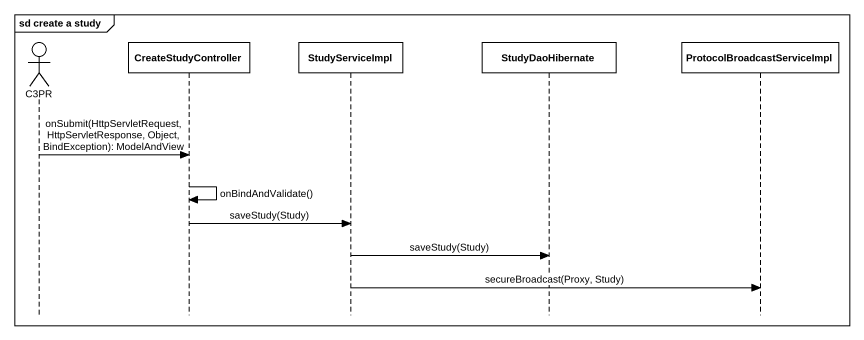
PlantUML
@startuml
mainframe sd create a study
hide footbox
actor C3PR
participant CreateStudyController
participant StudyServiceImpl
participant StudyDaoHibernate
participant ProtocolBroadcastServiceImpl

C3PR -> CreateStudyController : onSubmit(HttpServletRequest, HttpServletResponse, Object, BindException): ModelAndView
CreateStudyController -> CreateStudyController : onBindAndValidate()
CreateStudyController -> StudyServiceImpl : saveStudy(Study)
StudyServiceImpl -> StudyDaoHibernate : saveStudy(Study)
StudyServiceImpl -> ProtocolBroadcastServiceImpl : secureBroadcast(Proxy, Study)
@enduml
